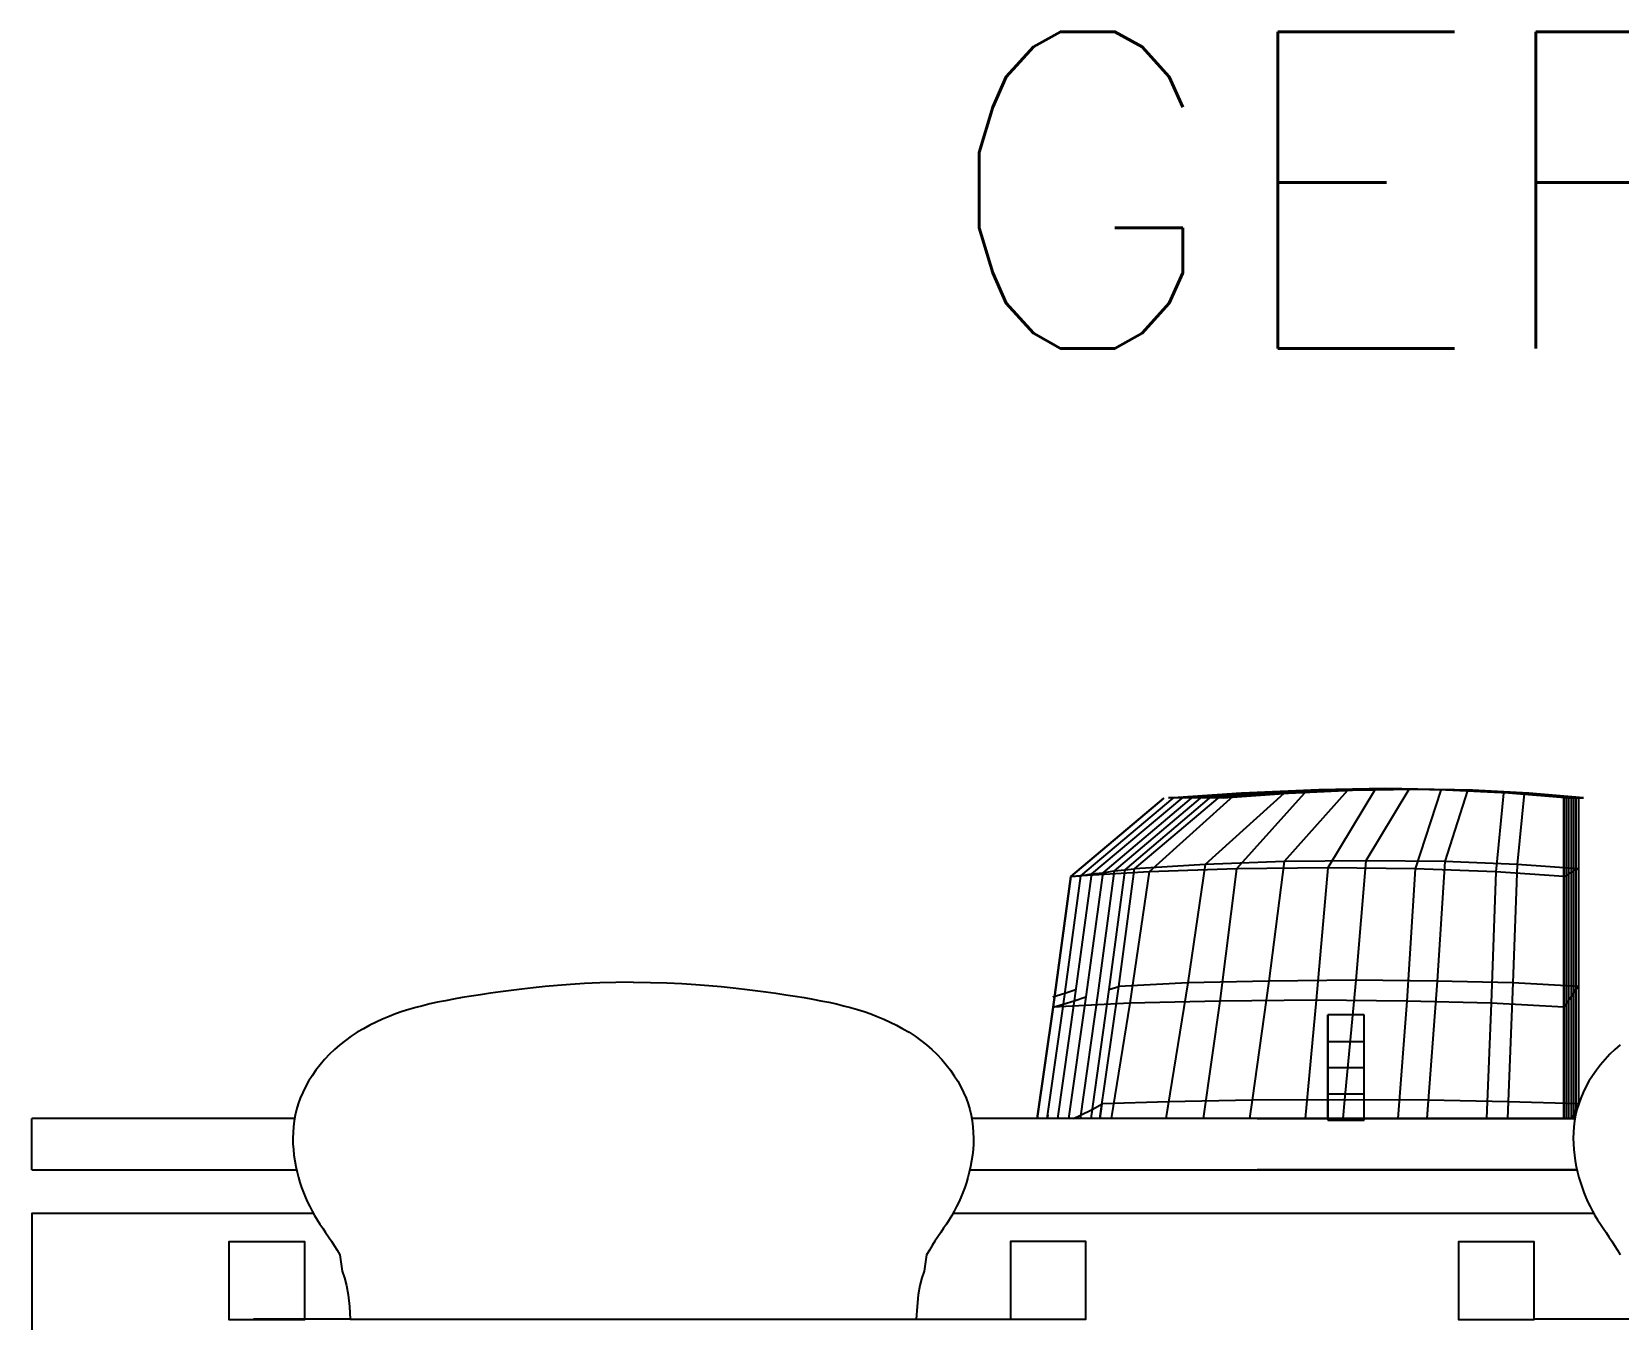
# Model space of a CAD drawing. Header units: millimetres. Extents: x 2056 to 4470, y 1400 to 3101.
# Drawn here: x 2188.439 to 2189.365, y 1446.929 to 1447.681 of the extents above; entities that cross this region are included whole.
import ezdxf

# ---------------------------------------------------------------- set-up
doc = ezdxf.new("R2010")
doc.units = ezdxf.units.MM
doc.layers.add('A-ANNO-TEXT', color=190, linetype='Continuous')
doc.layers.add('A-PLAN-3', color=3, linetype='Continuous')
doc.styles.add('ROMANS', font='romans')

# ---------------------------------------------------------------- blocks, each defined once
blk = doc.blocks.new('ESCRITORIO CONSULTORIO')
for p, q in [((0.70306, 0.91763, 3.01081), (0.65206, 0.87163, 3.01081)), ((0.66339, 0.91483, 3.01081), (0.70589, 0.91783, 3.01081)), ((0.66339, 0.91483, 3.01081), (0.70589, 0.91783, 3.01081)), ((0.71064, 0.91783, 3.01081), (0.66864, 0.91483, 3.01081)), ((0.71514, 0.91783, 3.01081), (0.67389, 0.91483, 3.01081)), ((0.71964, 0.91783, 3.01081), (0.67939, 0.91483, 3.01081)), ((0.72414, 0.91758, 3.01081), (0.68464, 0.91483, 3.01081)), ((0.73056, 0.91738, 3.01081), (0.68481, 0.87588, 3.01081)), ((0.72864, 0.91758, 3.01081), (0.68989, 0.91483, 3.01081)), ((0.69514, 0.91483, 3.01081), (0.73339, 0.91758, 3.01081)), ((0.73339, 0.91758, 3.01081), (0.69514, 0.91483, 3.01081)), ((0.74431, 0.91938, 3.01081), (0.70306, 0.87338, 3.01081)), ((0.70589, 0.91783, 3.01081), (0.74714, 0.91958, 3.01081)), ((0.70589, 0.91783, 3.01081), (0.74714, 0.91958, 3.01081)), ((0.70589, 0.91783, 3.01081), (0.70589, 0.91783, 3.01081)), ((0.70589, 0.91783, 3.01081), (0.70589, 0.91783, 3.01081)), ((0.70589, 0.91783, 3.01081), (0.71064, 0.91783, 3.01081)), ((0.75114, 0.91958, 3.01081), (0.71064, 0.91783, 3.01081)), ((0.71064, 0.91783, 3.01081), (0.71064, 0.91783, 3.01081)), ((0.71064, 0.91783, 3.01081), (0.71514, 0.91783, 3.01081)), ((0.71064, 0.91783, 3.01081), (0.71064, 0.91783, 3.01081)), ((0.71064, 0.91783, 3.01081), (0.71064, 0.91783, 3.01081)), ((0.75514, 0.91958, 3.01081), (0.71514, 0.91783, 3.01081)), ((0.71514, 0.91783, 3.01081), (0.71514, 0.91783, 3.01081)), ((0.71514, 0.91783, 3.01081), (0.71964, 0.91783, 3.01081)), ((0.71514, 0.91783, 3.01081), (0.71514, 0.91783, 3.01081)), ((0.71514, 0.91783, 3.01081), (0.71514, 0.91783, 3.01081)), ((0.75889, 0.91933, 3.01081), (0.71964, 0.91783, 3.01081)), ((0.71964, 0.91783, 3.01081), (0.71964, 0.91783, 3.01081)), ((0.71964, 0.91783, 3.01081), (0.72414, 0.91758, 3.01081)), ((0.71964, 0.91783, 3.01081), (0.71964, 0.91783, 3.01081)), ((0.71964, 0.91783, 3.01081), (0.71964, 0.91783, 3.01081)), ((0.76264, 0.91933, 3.01081), (0.72414, 0.91758, 3.01081)), ((0.72414, 0.91758, 3.01081), (0.72414, 0.91758, 3.01081)), ((0.72414, 0.91758, 3.01081), (0.72864, 0.91758, 3.01081)), ((0.72414, 0.91758, 3.01081), (0.72414, 0.91758, 3.01081)), ((0.72414, 0.91758, 3.01081), (0.72414, 0.91758, 3.01081)), ((0.76639, 0.91933, 3.01081), (0.72864, 0.91758, 3.01081)), ((0.72864, 0.91758, 3.01081), (0.72864, 0.91758, 3.01081)), ((0.72864, 0.91758, 3.01081), (0.73339, 0.91758, 3.01081)), ((0.72864, 0.91758, 3.01081), (0.72864, 0.91758, 3.01081)), ((0.72864, 0.91758, 3.01081), (0.72864, 0.91758, 3.01081)), ((0.76781, 0.91913, 3.01081), (0.73081, 0.87763, 3.01081)), ((0.73339, 0.91758, 3.01081), (0.77064, 0.91933, 3.01081)), ((0.77064, 0.91933, 3.01081), (0.73339, 0.91758, 3.01081)), ((0.73339, 0.91758, 3.01081), (0.73339, 0.91758, 3.01081)), ((0.73339, 0.91758, 3.01081), (0.73339, 0.91758, 3.01081)), ((0.73339, 0.91758, 3.01081), (0.73339, 0.91758, 3.01081)), ((0.73339, 0.91758, 3.01081), (0.73339, 0.91758, 3.01081)), ((0.74714, 0.91958, 3.01081), (0.78689, 0.92033, 3.01081)), ((0.74714, 0.91958, 3.01081), (0.78689, 0.92033, 3.01081)), ((0.74714, 0.91958, 3.01081), (0.74714, 0.91958, 3.01081)), ((0.74714, 0.91958, 3.01081), (0.74714, 0.91958, 3.01081)), ((0.74714, 0.91958, 3.01081), (0.75114, 0.91958, 3.01081)), ((0.79014, 0.92033, 3.01081), (0.75114, 0.91958, 3.01081)), ((0.75114, 0.91958, 3.01081), (0.75114, 0.91958, 3.01081)), ((0.75114, 0.91958, 3.01081), (0.75514, 0.91958, 3.01081)), ((0.75114, 0.91958, 3.01081), (0.75114, 0.91958, 3.01081)), ((0.75114, 0.91958, 3.01081), (0.75114, 0.91958, 3.01081)), ((0.79339, 0.92008, 3.01081), (0.75514, 0.91958, 3.01081)), ((0.75514, 0.91958, 3.01081), (0.75514, 0.91958, 3.01081)), ((0.75514, 0.91958, 3.01081), (0.75889, 0.91933, 3.01081)), ((0.75514, 0.91958, 3.01081), (0.75514, 0.91958, 3.01081)), ((0.75514, 0.91958, 3.01081), (0.75514, 0.91958, 3.01081)), ((0.78406, 0.92013, 3.01081), (0.75631, 0.87388, 3.01081)), ((0.79664, 0.92008, 3.01081), (0.75889, 0.91933, 3.01081)), ((0.75889, 0.91933, 3.01081), (0.75889, 0.91933, 3.01081)), ((0.75889, 0.91933, 3.01081), (0.76264, 0.91933, 3.01081)), ((0.75889, 0.91933, 3.01081), (0.75889, 0.91933, 3.01081)), ((0.75889, 0.91933, 3.01081), (0.75889, 0.91933, 3.01081)), ((0.79964, 0.91983, 3.01081), (0.76264, 0.91933, 3.01081)), ((0.76264, 0.91933, 3.01081), (0.76264, 0.91933, 3.01081)), ((0.76264, 0.91933, 3.01081), (0.76639, 0.91933, 3.01081)), ((0.76264, 0.91933, 3.01081), (0.76264, 0.91933, 3.01081)), ((0.76264, 0.91933, 3.01081), (0.76264, 0.91933, 3.01081)), ((0.80289, 0.91983, 3.01081), (0.76639, 0.91933, 3.01081)), ((0.76639, 0.91933, 3.01081), (0.76639, 0.91933, 3.01081)), ((0.76639, 0.91933, 3.01081), (0.77064, 0.91933, 3.01081)), ((0.76639, 0.91933, 3.01081), (0.76639, 0.91933, 3.01081)), ((0.76639, 0.91933, 3.01081), (0.76639, 0.91933, 3.01081)), ((0.77064, 0.91933, 3.01081), (0.80639, 0.91983, 3.01081)), ((0.80639, 0.91983, 3.01081), (0.77064, 0.91933, 3.01081)), ((0.77064, 0.91933, 3.01081), (0.77064, 0.91933, 3.01081)), ((0.77064, 0.91933, 3.01081), (0.77064, 0.91933, 3.01081)), ((0.77064, 0.91933, 3.01081), (0.77064, 0.91933, 3.01081)), ((0.77064, 0.91933, 3.01081), (0.77064, 0.91933, 3.01081)), ((0.80356, 0.91963, 3.01081), (0.77856, 0.87813, 3.01081)), ((0.78689, 0.92033, 3.01081), (0.78689, 0.92033, 3.01081)), ((0.78689, 0.92033, 3.01081), (0.82514, 0.91958, 3.01081)), ((0.78689, 0.92033, 3.01081), (0.78689, 0.92033, 3.01081)), ((0.78689, 0.92033, 3.01081), (0.79014, 0.92033, 3.01081)), ((0.78689, 0.92033, 3.01081), (0.82514, 0.91958, 3.01081)), ((0.79014, 0.92033, 3.01081), (0.79014, 0.92033, 3.01081)), ((0.79014, 0.92033, 3.01081), (0.79339, 0.92008, 3.01081)), ((0.82764, 0.91958, 3.01081), (0.79014, 0.92033, 3.01081)), ((0.79014, 0.92033, 3.01081), (0.79014, 0.92033, 3.01081)), ((0.79014, 0.92033, 3.01081), (0.79014, 0.92033, 3.01081)), ((0.79339, 0.92008, 3.01081), (0.79339, 0.92008, 3.01081)), ((0.79339, 0.92008, 3.01081), (0.79664, 0.92008, 3.01081)), ((0.83014, 0.91958, 3.01081), (0.79339, 0.92008, 3.01081)), ((0.79339, 0.92008, 3.01081), (0.79339, 0.92008, 3.01081)), ((0.79339, 0.92008, 3.01081), (0.79339, 0.92008, 3.01081)), ((0.79664, 0.92008, 3.01081), (0.79664, 0.92008, 3.01081)), ((0.79664, 0.92008, 3.01081), (0.79964, 0.91983, 3.01081)), ((0.83289, 0.91933, 3.01081), (0.79664, 0.92008, 3.01081)), ((0.79664, 0.92008, 3.01081), (0.79664, 0.92008, 3.01081)), ((0.79664, 0.92008, 3.01081), (0.79664, 0.92008, 3.01081)), ((0.79964, 0.91983, 3.01081), (0.79964, 0.91983, 3.01081)), ((0.79964, 0.91983, 3.01081), (0.80289, 0.91983, 3.01081)), ((0.83564, 0.91933, 3.01081), (0.79964, 0.91983, 3.01081)), ((0.79964, 0.91983, 3.01081), (0.79964, 0.91983, 3.01081)), ((0.79964, 0.91983, 3.01081), (0.79964, 0.91983, 3.01081)), ((0.80289, 0.91983, 3.01081), (0.80289, 0.91983, 3.01081)), ((0.80289, 0.91983, 3.01081), (0.80639, 0.91983, 3.01081)), ((0.83814, 0.91933, 3.01081), (0.80289, 0.91983, 3.01081)), ((0.80289, 0.91983, 3.01081), (0.80289, 0.91983, 3.01081)), ((0.80289, 0.91983, 3.01081), (0.80289, 0.91983, 3.01081)), ((0.80639, 0.91983, 3.01081), (0.80639, 0.91983, 3.01081)), ((0.80639, 0.91983, 3.01081), (0.84064, 0.91933, 3.01081)), ((0.80639, 0.91983, 3.01081), (0.80639, 0.91983, 3.01081)), ((0.84064, 0.91933, 3.01081), (0.80639, 0.91983, 3.01081)), ((0.80639, 0.91983, 3.01081), (0.80639, 0.91983, 3.01081)), ((0.80639, 0.91983, 3.01081), (0.80639, 0.91983, 3.01081)), ((0.82231, 0.91938, 3.01081), (0.80731, 0.87338, 3.01081)), ((0.83781, 0.91913, 3.01081), (0.82456, 0.87763, 3.01081)), ((0.82514, 0.91958, 3.01081), (0.82514, 0.91958, 3.01081)), ((0.82514, 0.91958, 3.01081), (0.86164, 0.91783, 3.01081)), ((0.82514, 0.91958, 3.01081), (0.82514, 0.91958, 3.01081)), ((0.82514, 0.91958, 3.01081), (0.82764, 0.91958, 3.01081)), ((0.82514, 0.91958, 3.01081), (0.86164, 0.91783, 3.01081)), ((0.82764, 0.91958, 3.01081), (0.82764, 0.91958, 3.01081)), ((0.82764, 0.91958, 3.01081), (0.83014, 0.91958, 3.01081)), ((0.86364, 0.91783, 3.01081), (0.82764, 0.91958, 3.01081)), ((0.82764, 0.91958, 3.01081), (0.82764, 0.91958, 3.01081)), ((0.82764, 0.91958, 3.01081), (0.82764, 0.91958, 3.01081)), ((0.83014, 0.91958, 3.01081), (0.83014, 0.91958, 3.01081)), ((0.83014, 0.91958, 3.01081), (0.83289, 0.91933, 3.01081)), ((0.86564, 0.91783, 3.01081), (0.83014, 0.91958, 3.01081)), ((0.83014, 0.91958, 3.01081), (0.83014, 0.91958, 3.01081)), ((0.83014, 0.91958, 3.01081), (0.83014, 0.91958, 3.01081)), ((0.83289, 0.91933, 3.01081), (0.83289, 0.91933, 3.01081)), ((0.83289, 0.91933, 3.01081), (0.83564, 0.91933, 3.01081)), ((0.86764, 0.91783, 3.01081), (0.83289, 0.91933, 3.01081)), ((0.83289, 0.91933, 3.01081), (0.83289, 0.91933, 3.01081)), ((0.83289, 0.91933, 3.01081), (0.83289, 0.91933, 3.01081)), ((0.83564, 0.91933, 3.01081), (0.83564, 0.91933, 3.01081)), ((0.83564, 0.91933, 3.01081), (0.83814, 0.91933, 3.01081)), ((0.86989, 0.91758, 3.01081), (0.83564, 0.91933, 3.01081)), ((0.83564, 0.91933, 3.01081), (0.83564, 0.91933, 3.01081)), ((0.83564, 0.91933, 3.01081), (0.83564, 0.91933, 3.01081)), ((0.83814, 0.91933, 3.01081), (0.83814, 0.91933, 3.01081)), ((0.83814, 0.91933, 3.01081), (0.84064, 0.91933, 3.01081)), ((0.87189, 0.91758, 3.01081), (0.83814, 0.91933, 3.01081)), ((0.83814, 0.91933, 3.01081), (0.83814, 0.91933, 3.01081)), ((0.83814, 0.91933, 3.01081), (0.83814, 0.91933, 3.01081)), ((0.84064, 0.91933, 3.01081), (0.84064, 0.91933, 3.01081)), ((0.84064, 0.91933, 3.01081), (0.87364, 0.91758, 3.01081)), ((0.84064, 0.91933, 3.01081), (0.84064, 0.91933, 3.01081)), ((0.87364, 0.91758, 3.01081), (0.84064, 0.91933, 3.01081)), ((0.84064, 0.91933, 3.01081), (0.84064, 0.91933, 3.01081)), ((0.84064, 0.91933, 3.01081), (0.84064, 0.91933, 3.01081)), ((0.85881, 0.91763, 3.01081), (0.85431, 0.87163, 3.01081)), ((0.86164, 0.91783, 3.01081), (0.86164, 0.91783, 3.01081)), ((0.86164, 0.91783, 3.01081), (0.89689, 0.91483, 3.01081)), ((0.86164, 0.91783, 3.01081), (0.86164, 0.91783, 3.01081)), ((0.86164, 0.91783, 3.01081), (0.86364, 0.91783, 3.01081)), ((0.86164, 0.91783, 3.01081), (0.89689, 0.91483, 3.01081)), ((0.86364, 0.91783, 3.01081), (0.86364, 0.91783, 3.01081)), ((0.86364, 0.91783, 3.01081), (0.86564, 0.91783, 3.01081)), ((0.89814, 0.91483, 3.01081), (0.86364, 0.91783, 3.01081)), ((0.86364, 0.91783, 3.01081), (0.86364, 0.91783, 3.01081)), ((0.86364, 0.91783, 3.01081), (0.86364, 0.91783, 3.01081)), ((0.86564, 0.91783, 3.01081), (0.86564, 0.91783, 3.01081)), ((0.86564, 0.91783, 3.01081), (0.86764, 0.91783, 3.01081)), ((0.89964, 0.91483, 3.01081), (0.86564, 0.91783, 3.01081)), ((0.86564, 0.91783, 3.01081), (0.86564, 0.91783, 3.01081)), ((0.86564, 0.91783, 3.01081), (0.86564, 0.91783, 3.01081)), ((0.87081, 0.91738, 3.01081), (0.86681, 0.87588, 3.01081)), ((0.86764, 0.91783, 3.01081), (0.86764, 0.91783, 3.01081)), ((0.86764, 0.91783, 3.01081), (0.86989, 0.91758, 3.01081)), ((0.90114, 0.91483, 3.01081), (0.86764, 0.91783, 3.01081)), ((0.86764, 0.91783, 3.01081), (0.86764, 0.91783, 3.01081)), ((0.86764, 0.91783, 3.01081), (0.86764, 0.91783, 3.01081)), ((0.86989, 0.91758, 3.01081), (0.86989, 0.91758, 3.01081)), ((0.86989, 0.91758, 3.01081), (0.87189, 0.91758, 3.01081)), ((0.90239, 0.91483, 3.01081), (0.86989, 0.91758, 3.01081)), ((0.86989, 0.91758, 3.01081), (0.86989, 0.91758, 3.01081)), ((0.86989, 0.91758, 3.01081), (0.86989, 0.91758, 3.01081)), ((0.87189, 0.91758, 3.01081), (0.87189, 0.91758, 3.01081)), ((0.87189, 0.91758, 3.01081), (0.87364, 0.91758, 3.01081)), ((0.90389, 0.91483, 3.01081), (0.87189, 0.91758, 3.01081)), ((0.87189, 0.91758, 3.01081), (0.87189, 0.91758, 3.01081)), ((0.87189, 0.91758, 3.01081), (0.87189, 0.91758, 3.01081)), ((0.87364, 0.91758, 3.01081), (0.87364, 0.91758, 3.01081)), ((0.87364, 0.91758, 3.01081), (0.90539, 0.91483, 3.01081)), ((0.87364, 0.91758, 3.01081), (0.87364, 0.91758, 3.01081)), ((0.90539, 0.91483, 3.01081), (0.87364, 0.91758, 3.01081)), ((0.87364, 0.91758, 3.01081), (0.87364, 0.91758, 3.01081)), ((0.87364, 0.91758, 3.01081), (0.87364, 0.91758, 3.01081)), ((0.60631, 0.86888, 3.01081), (0.66056, 0.91463, 3.01081)), ((0.66056, 0.91463, 3.01081), (0.60631, 0.86888, 3.01081)), ((0.66581, 0.91463, 3.01081), (0.61206, 0.86938, 3.01081)), ((0.67106, 0.91463, 3.01081), (0.61831, 0.87038, 3.01081)), ((0.67656, 0.91463, 3.01081), (0.62506, 0.87113, 3.01081)), ((0.68181, 0.91463, 3.01081), (0.63156, 0.87213, 3.01081)), ((0.68706, 0.91463, 3.01081), (0.63781, 0.87288, 3.01081)), ((0.64356, 0.87338, 3.01081), (0.69231, 0.91463, 3.01081)), ((0.64356, 0.87338, 3.01081), (0.69231, 0.91463, 3.01081)), ((0.66339, 0.91483, 3.01081), (0.66339, 0.91483, 3.01081)), ((0.66339, 0.91483, 3.01081), (0.66339, 0.91483, 3.01081)), ((0.66864, 0.91483, 3.01081), (0.66339, 0.91483, 3.01081)), ((0.66339, 0.91483, 3.01081), (0.66339, 0.91483, 3.01081)), ((0.66864, 0.91483, 3.01081), (0.66339, 0.91483, 3.01081)), ((0.66339, 0.91483, 3.01081), (0.66339, 0.91483, 3.01081)), ((0.66339, 0.91483, 3.01081), (0.66339, 0.91483, 3.01081)), ((0.67389, 0.91483, 3.01081), (0.66864, 0.91483, 3.01081)), ((0.66864, 0.91483, 3.01081), (0.66864, 0.91483, 3.01081)), ((0.66864, 0.91483, 3.01081), (0.66864, 0.91483, 3.01081)), ((0.67389, 0.91483, 3.01081), (0.66864, 0.91483, 3.01081)), ((0.66864, 0.91483, 3.01081), (0.66864, 0.91483, 3.01081)), ((0.66864, 0.91483, 3.01081), (0.66864, 0.91483, 3.01081)), ((0.67939, 0.91483, 3.01081), (0.67389, 0.91483, 3.01081)), ((0.67389, 0.91483, 3.01081), (0.67389, 0.91483, 3.01081)), ((0.67389, 0.91483, 3.01081), (0.67389, 0.91483, 3.01081)), ((0.67939, 0.91483, 3.01081), (0.67389, 0.91483, 3.01081)), ((0.67389, 0.91483, 3.01081), (0.67389, 0.91483, 3.01081)), ((0.67389, 0.91483, 3.01081), (0.67389, 0.91483, 3.01081)), ((0.68464, 0.91483, 3.01081), (0.67939, 0.91483, 3.01081)), ((0.67939, 0.91483, 3.01081), (0.67939, 0.91483, 3.01081)), ((0.67939, 0.91483, 3.01081), (0.67939, 0.91483, 3.01081)), ((0.68464, 0.91483, 3.01081), (0.67939, 0.91483, 3.01081)), ((0.67939, 0.91483, 3.01081), (0.67939, 0.91483, 3.01081)), ((0.67939, 0.91483, 3.01081), (0.67939, 0.91483, 3.01081)), ((0.68989, 0.91483, 3.01081), (0.68464, 0.91483, 3.01081)), ((0.68464, 0.91483, 3.01081), (0.68464, 0.91483, 3.01081)), ((0.68464, 0.91483, 3.01081), (0.68464, 0.91483, 3.01081)), ((0.68989, 0.91483, 3.01081), (0.68464, 0.91483, 3.01081)), ((0.68464, 0.91483, 3.01081), (0.68464, 0.91483, 3.01081)), ((0.68464, 0.91483, 3.01081), (0.68464, 0.91483, 3.01081)), ((0.69514, 0.91483, 3.01081), (0.68989, 0.91483, 3.01081)), ((0.68989, 0.91483, 3.01081), (0.68989, 0.91483, 3.01081)), ((0.68989, 0.91483, 3.01081), (0.68989, 0.91483, 3.01081)), ((0.69514, 0.91483, 3.01081), (0.68989, 0.91483, 3.01081)), ((0.68989, 0.91483, 3.01081), (0.68989, 0.91483, 3.01081)), ((0.68989, 0.91483, 3.01081), (0.68989, 0.91483, 3.01081)), ((0.69514, 0.91483, 3.01081), (0.69514, 0.91483, 3.01081)), ((0.69514, 0.91483, 3.01081), (0.69514, 0.91483, 3.01081)), ((0.69514, 0.91483, 3.01081), (0.69514, 0.91483, 3.01081)), ((0.69514, 0.91483, 3.01081), (0.69514, 0.91483, 3.01081)), ((0.69514, 0.91483, 3.01081), (0.69514, 0.91483, 3.01081)), ((0.89406, 0.91463, 3.01081), (0.89406, 0.86888, 3.01081)), ((0.89406, 0.86888, 3.01081), (0.89406, 0.91463, 3.01081)), ((0.89531, 0.91463, 3.01081), (0.89531, 0.86938, 3.01081)), ((0.89681, 0.91463, 3.01081), (0.89681, 0.87038, 3.01081)), ((0.89689, 0.91483, 3.01081), (0.89689, 0.91483, 3.01081)), ((0.89689, 0.91483, 3.01081), (0.89814, 0.91483, 3.01081)), ((0.89689, 0.91483, 3.01081), (0.89689, 0.91483, 3.01081)), ((0.89689, 0.91483, 3.01081), (0.89689, 0.91483, 3.01081)), ((0.89689, 0.91483, 3.01081), (0.89689, 0.91483, 3.01081)), ((0.89689, 0.91483, 3.01081), (0.89814, 0.91483, 3.01081)), ((0.89814, 0.91483, 3.01081), (0.89814, 0.91483, 3.01081)), ((0.89814, 0.91483, 3.01081), (0.89964, 0.91483, 3.01081)), ((0.89814, 0.91483, 3.01081), (0.89814, 0.91483, 3.01081)), ((0.89814, 0.91483, 3.01081), (0.89964, 0.91483, 3.01081)), ((0.89831, 0.91463, 3.01081), (0.89831, 0.87113, 3.01081)), ((0.89956, 0.91463, 3.01081), (0.89956, 0.87213, 3.01081)), ((0.89964, 0.91483, 3.01081), (0.89964, 0.91483, 3.01081)), ((0.89964, 0.91483, 3.01081), (0.90114, 0.91483, 3.01081)), ((0.89964, 0.91483, 3.01081), (0.89964, 0.91483, 3.01081)), ((0.89964, 0.91483, 3.01081), (0.90114, 0.91483, 3.01081)), ((0.90106, 0.91463, 3.01081), (0.90106, 0.87288, 3.01081)), ((0.90114, 0.91483, 3.01081), (0.90114, 0.91483, 3.01081)), ((0.90114, 0.91483, 3.01081), (0.90239, 0.91483, 3.01081)), ((0.90114, 0.91483, 3.01081), (0.90114, 0.91483, 3.01081)), ((0.90114, 0.91483, 3.01081), (0.90239, 0.91483, 3.01081)), ((0.90239, 0.91483, 3.01081), (0.90239, 0.91483, 3.01081)), ((0.90239, 0.91483, 3.01081), (0.90389, 0.91483, 3.01081)), ((0.90239, 0.91483, 3.01081), (0.90239, 0.91483, 3.01081)), ((0.90239, 0.91483, 3.01081), (0.90389, 0.91483, 3.01081)), ((0.90256, 0.91463, 3.01081), (0.90256, 0.87338, 3.01081)), ((0.90256, 0.91463, 3.01081), (0.90256, 0.87338, 3.01081)), ((0.90389, 0.91483, 3.01081), (0.90389, 0.91483, 3.01081)), ((0.90389, 0.91483, 3.01081), (0.90539, 0.91483, 3.01081)), ((0.90389, 0.91483, 3.01081), (0.90389, 0.91483, 3.01081)), ((0.90389, 0.91483, 3.01081), (0.90539, 0.91483, 3.01081)), ((0.90539, 0.91483, 3.01081), (0.90539, 0.91483, 3.01081)), ((0.90539, 0.91483, 3.01081), (0.90539, 0.91483, 3.01081)), ((0.90539, 0.91483, 3.01081), (0.90539, 0.91483, 3.01081)), ((0.65206, 0.87163, 3.01081), (0.60631, 0.86888, 3.01081)), ((0.61831, 0.87038, 3.01081), (0.60831, 0.79638, 3.01081)), ((0.61206, 0.86938, 3.01081), (0.61831, 0.87038, 3.01081)), ((0.62506, 0.87113, 3.01081), (0.61506, 0.79863, 3.01081)), ((0.61831, 0.87038, 3.01081), (0.62506, 0.87113, 3.01081)), ((0.61831, 0.87038, 3.01081), (0.61831, 0.87038, 3.01081)), ((0.61831, 0.87038, 3.01081), (0.61831, 0.87038, 3.01081)), ((0.61831, 0.87038, 3.01081), (0.61831, 0.87038, 3.01081)), ((0.63156, 0.87213, 3.01081), (0.62206, 0.80088, 3.01081)), ((0.62506, 0.87113, 3.01081), (0.63156, 0.87213, 3.01081)), ((0.62506, 0.87113, 3.01081), (0.62506, 0.87113, 3.01081)), ((0.62506, 0.87113, 3.01081), (0.62506, 0.87113, 3.01081)), ((0.62506, 0.87113, 3.01081), (0.62506, 0.87113, 3.01081)), ((0.63781, 0.87288, 3.01081), (0.62856, 0.80288, 3.01081)), ((0.63156, 0.87213, 3.01081), (0.63781, 0.87288, 3.01081)), ((0.63156, 0.87213, 3.01081), (0.63156, 0.87213, 3.01081)), ((0.63156, 0.87213, 3.01081), (0.63156, 0.87213, 3.01081)), ((0.63156, 0.87213, 3.01081), (0.63156, 0.87213, 3.01081)), ((0.63431, 0.80463, 3.01081), (0.64356, 0.87338, 3.01081)), ((0.63431, 0.80463, 3.01081), (0.64356, 0.87338, 3.01081)), ((0.63781, 0.87288, 3.01081), (0.64356, 0.87338, 3.01081)), ((0.63781, 0.87288, 3.01081), (0.63781, 0.87288, 3.01081)), ((0.63781, 0.87288, 3.01081), (0.63781, 0.87288, 3.01081)), ((0.63781, 0.87288, 3.01081), (0.63781, 0.87288, 3.01081)), ((0.65206, 0.87163, 3.01081), (0.64081, 0.79488, 3.01081)), ((0.68481, 0.87588, 3.01081), (0.64356, 0.87338, 3.01081)), ((0.64356, 0.87338, 3.01081), (0.64356, 0.87338, 3.01081)), ((0.64356, 0.87338, 3.01081), (0.64356, 0.87338, 3.01081)), ((0.64356, 0.87338, 3.01081), (0.64356, 0.87338, 3.01081)), ((0.64356, 0.87338, 3.01081), (0.64356, 0.87338, 3.01081)), ((0.64356, 0.87338, 3.01081), (0.64356, 0.87338, 3.01081)), ((0.64356, 0.87338, 3.01081), (0.64356, 0.87338, 3.01081)), ((0.70306, 0.87338, 3.01081), (0.65206, 0.87163, 3.01081)), ((0.65206, 0.87163, 3.01081), (0.65206, 0.87163, 3.01081)), ((0.65206, 0.87163, 3.01081), (0.65206, 0.87163, 3.01081)), ((0.65206, 0.87163, 3.01081), (0.65206, 0.87163, 3.01081)), ((0.68481, 0.87588, 3.01081), (0.67456, 0.80688, 3.01081)), ((0.73081, 0.87763, 3.01081), (0.68481, 0.87588, 3.01081)), ((0.68481, 0.87588, 3.01081), (0.68481, 0.87588, 3.01081)), ((0.68481, 0.87588, 3.01081), (0.68481, 0.87588, 3.01081)), ((0.68481, 0.87588, 3.01081), (0.68481, 0.87588, 3.01081)), ((0.70306, 0.87338, 3.01081), (0.69331, 0.79613, 3.01081)), ((0.75631, 0.87388, 3.01081), (0.70306, 0.87338, 3.01081)), ((0.70306, 0.87338, 3.01081), (0.70306, 0.87338, 3.01081)), ((0.70306, 0.87338, 3.01081), (0.70306, 0.87338, 3.01081)), ((0.70306, 0.87338, 3.01081), (0.70306, 0.87338, 3.01081)), ((0.73081, 0.87763, 3.01081), (0.72181, 0.80788, 3.01081)), ((0.77856, 0.87813, 3.01081), (0.73081, 0.87763, 3.01081)), ((0.73081, 0.87763, 3.01081), (0.73081, 0.87763, 3.01081)), ((0.73081, 0.87763, 3.01081), (0.73081, 0.87763, 3.01081)), ((0.73081, 0.87763, 3.01081), (0.73081, 0.87763, 3.01081)), ((0.75631, 0.87388, 3.01081), (0.74956, 0.79663, 3.01081)), ((0.75631, 0.87388, 3.01081), (0.75631, 0.87388, 3.01081)), ((0.80731, 0.87338, 3.01081), (0.75631, 0.87388, 3.01081)), ((0.75631, 0.87388, 3.01081), (0.75631, 0.87388, 3.01081)), ((0.75631, 0.87388, 3.01081), (0.75631, 0.87388, 3.01081)), ((0.77856, 0.87813, 3.01081), (0.77256, 0.80838, 3.01081)), ((0.77856, 0.87813, 3.01081), (0.77856, 0.87813, 3.01081)), ((0.82456, 0.87763, 3.01081), (0.77856, 0.87813, 3.01081)), ((0.77856, 0.87813, 3.01081), (0.77856, 0.87813, 3.01081)), ((0.77856, 0.87813, 3.01081), (0.77856, 0.87813, 3.01081)), ((0.80731, 0.87338, 3.01081), (0.80231, 0.79613, 3.01081)), ((0.80731, 0.87338, 3.01081), (0.80731, 0.87338, 3.01081)), ((0.85431, 0.87163, 3.01081), (0.80731, 0.87338, 3.01081)), ((0.80731, 0.87338, 3.01081), (0.80731, 0.87338, 3.01081)), ((0.80731, 0.87338, 3.01081), (0.80731, 0.87338, 3.01081)), ((0.82456, 0.87763, 3.01081), (0.82006, 0.80788, 3.01081)), ((0.82456, 0.87763, 3.01081), (0.82456, 0.87763, 3.01081)), ((0.86681, 0.87588, 3.01081), (0.82456, 0.87763, 3.01081)), ((0.82456, 0.87763, 3.01081), (0.82456, 0.87763, 3.01081)), ((0.82456, 0.87763, 3.01081), (0.82456, 0.87763, 3.01081)), ((0.85431, 0.87163, 3.01081), (0.85156, 0.79488, 3.01081)), ((0.85431, 0.87163, 3.01081), (0.85431, 0.87163, 3.01081)), ((0.89406, 0.86888, 3.01081), (0.85431, 0.87163, 3.01081)), ((0.85431, 0.87163, 3.01081), (0.85431, 0.87163, 3.01081)), ((0.85431, 0.87163, 3.01081), (0.85431, 0.87163, 3.01081)), ((0.86681, 0.87588, 3.01081), (0.86431, 0.80688, 3.01081)), ((0.86681, 0.87588, 3.01081), (0.86681, 0.87588, 3.01081)), ((0.90256, 0.87338, 3.01081), (0.86681, 0.87588, 3.01081)), ((0.86681, 0.87588, 3.01081), (0.86681, 0.87588, 3.01081)), ((0.86681, 0.87588, 3.01081), (0.86681, 0.87588, 3.01081)), ((0.89681, 0.87038, 3.01081), (0.89531, 0.86938, 3.01081)), ((0.89831, 0.87113, 3.01081), (0.89681, 0.87038, 3.01081)), ((0.89681, 0.87038, 3.01081), (0.89681, 0.87038, 3.01081)), ((0.89681, 0.87038, 3.01081), (0.89681, 0.79638, 3.01081)), ((0.89681, 0.87038, 3.01081), (0.89681, 0.87038, 3.01081)), ((0.89681, 0.87038, 3.01081), (0.89681, 0.87038, 3.01081)), ((0.89956, 0.87213, 3.01081), (0.89831, 0.87113, 3.01081)), ((0.89831, 0.87113, 3.01081), (0.89831, 0.87113, 3.01081)), ((0.89831, 0.87113, 3.01081), (0.89831, 0.79863, 3.01081)), ((0.89831, 0.87113, 3.01081), (0.89831, 0.87113, 3.01081)), ((0.89831, 0.87113, 3.01081), (0.89831, 0.87113, 3.01081)), ((0.90106, 0.87288, 3.01081), (0.89956, 0.87213, 3.01081)), ((0.89956, 0.87213, 3.01081), (0.89956, 0.87213, 3.01081)), ((0.89956, 0.87213, 3.01081), (0.89956, 0.80088, 3.01081)), ((0.89956, 0.87213, 3.01081), (0.89956, 0.87213, 3.01081)), ((0.89956, 0.87213, 3.01081), (0.89956, 0.87213, 3.01081)), ((0.90256, 0.87338, 3.01081), (0.90106, 0.87288, 3.01081)), ((0.90106, 0.87288, 3.01081), (0.90106, 0.87288, 3.01081)), ((0.90106, 0.87288, 3.01081), (0.90106, 0.80288, 3.01081)), ((0.90106, 0.87288, 3.01081), (0.90106, 0.87288, 3.01081)), ((0.90106, 0.87288, 3.01081), (0.90106, 0.87288, 3.01081)), ((0.90256, 0.87338, 3.01081), (0.90256, 0.87338, 3.01081)), ((0.90256, 0.87338, 3.01081), (0.90256, 0.80463, 3.01081)), ((0.90256, 0.87338, 3.01081), (0.90256, 0.87338, 3.01081)), ((0.90256, 0.87338, 3.01081), (0.90256, 0.80463, 3.01081)), ((0.59606, 0.79263, 3.01081), (0.60631, 0.86888, 3.01081)), ((0.60631, 0.86888, 3.01081), (0.59606, 0.79263, 3.01081)), ((0.61206, 0.86938, 3.01081), (0.60181, 0.79438, 3.01081)), ((0.60631, 0.86888, 3.01081), (0.61206, 0.86938, 3.01081)), ((0.60631, 0.86888, 3.01081), (0.60631, 0.86888, 3.01081)), ((0.60631, 0.86888, 3.01081), (0.60631, 0.86888, 3.01081)), ((0.60631, 0.86888, 3.01081), (0.60631, 0.86888, 3.01081)), ((0.60631, 0.86888, 3.01081), (0.60631, 0.86888, 3.01081)), ((0.61206, 0.86938, 3.01081), (0.61206, 0.86938, 3.01081)), ((0.61206, 0.86938, 3.01081), (0.61206, 0.86938, 3.01081)), ((0.61206, 0.86938, 3.01081), (0.61206, 0.86938, 3.01081)), ((0.89531, 0.86938, 3.01081), (0.89406, 0.86888, 3.01081)), ((0.89406, 0.86888, 3.01081), (0.89406, 0.86888, 3.01081)), ((0.89406, 0.86888, 3.01081), (0.89406, 0.79263, 3.01081)), ((0.89406, 0.86888, 3.01081), (0.89406, 0.86888, 3.01081)), ((0.89406, 0.79263, 3.01081), (0.89406, 0.86888, 3.01081)), ((0.89406, 0.86888, 3.01081), (0.89406, 0.86888, 3.01081)), ((0.89406, 0.86888, 3.01081), (0.89406, 0.86888, 3.01081)), ((0.89531, 0.86938, 3.01081), (0.89531, 0.86938, 3.01081)), ((0.89531, 0.86938, 3.01081), (0.89531, 0.79438, 3.01081)), ((0.89531, 0.86938, 3.01081), (0.89531, 0.86938, 3.01081)), ((0.89531, 0.86938, 3.01081), (0.89531, 0.86938, 3.01081)), ((0.67456, 0.80688, 3.01081), (0.63431, 0.80463, 3.01081)), ((0.67456, 0.80688, 3.01081), (0.66173, 0.72762, 3.01081)), ((0.72181, 0.80788, 3.01081), (0.67456, 0.80688, 3.01081)), ((0.67456, 0.80688, 3.01081), (0.67456, 0.80688, 3.01081)), ((0.67456, 0.80688, 3.01081), (0.67456, 0.80688, 3.01081)), ((0.67456, 0.80688, 3.01081), (0.67456, 0.80688, 3.01081)), ((0.72181, 0.80788, 3.01081), (0.71206, 0.73838, 3.01081)), ((0.77256, 0.80838, 3.01081), (0.72181, 0.80788, 3.01081)), ((0.72181, 0.80788, 3.01081), (0.72181, 0.80788, 3.01081)), ((0.72181, 0.80788, 3.01081), (0.72181, 0.80788, 3.01081)), ((0.72181, 0.80788, 3.01081), (0.72181, 0.80788, 3.01081)), ((0.77256, 0.80838, 3.01081), (0.76606, 0.73863, 3.01081)), ((0.77256, 0.80838, 3.01081), (0.77256, 0.80838, 3.01081)), ((0.82006, 0.80788, 3.01081), (0.77256, 0.80838, 3.01081)), ((0.77256, 0.80838, 3.01081), (0.77256, 0.80838, 3.01081)), ((0.77256, 0.80838, 3.01081), (0.77256, 0.80838, 3.01081)), ((0.82006, 0.80788, 3.01081), (0.814, 0.72762, 3.01081)), ((0.82006, 0.80788, 3.01081), (0.82006, 0.80788, 3.01081)), ((0.86431, 0.80688, 3.01081), (0.82006, 0.80788, 3.01081)), ((0.82006, 0.80788, 3.01081), (0.82006, 0.80788, 3.01081)), ((0.82006, 0.80788, 3.01081), (0.82006, 0.80788, 3.01081)), ((0.86431, 0.80688, 3.01081), (0.86118, 0.72762, 3.01081)), ((0.86431, 0.80688, 3.01081), (0.86431, 0.80688, 3.01081)), ((0.90256, 0.80463, 3.01081), (0.86431, 0.80688, 3.01081)), ((0.86431, 0.80688, 3.01081), (0.86431, 0.80688, 3.01081)), ((0.86431, 0.80688, 3.01081), (0.86431, 0.80688, 3.01081)), ((0.59583, 0.79863, 3.01081), (0.60283, 0.80088, 3.01081)), ((0.59583, 0.79863, 3.01081), (0.59583, 0.79863, 3.01081)), ((0.59583, 0.79863, 3.01081), (0.59583, 0.79863, 3.01081)), ((0.59583, 0.79863, 3.01081), (0.59583, 0.79863, 3.01081)), ((0.60831, 0.79638, 3.01081), (0.59852, 0.72762, 3.01081)), ((0.60181, 0.79438, 3.01081), (0.60831, 0.79638, 3.01081)), ((0.60283, 0.80088, 3.01081), (0.60933, 0.80288, 3.01081)), ((0.60283, 0.80088, 3.01081), (0.60283, 0.80088, 3.01081)), ((0.60283, 0.80088, 3.01081), (0.60283, 0.80088, 3.01081)), ((0.60283, 0.80088, 3.01081), (0.60283, 0.80088, 3.01081)), ((0.61506, 0.79863, 3.01081), (0.60502, 0.72762, 3.01081)), ((0.60831, 0.79638, 3.01081), (0.61506, 0.79863, 3.01081)), ((0.60831, 0.79638, 3.01081), (0.60831, 0.79638, 3.01081)), ((0.60831, 0.79638, 3.01081), (0.60831, 0.79638, 3.01081)), ((0.60831, 0.79638, 3.01081), (0.60831, 0.79638, 3.01081)), ((0.60933, 0.80288, 3.01081), (0.60933, 0.80288, 3.01081)), ((0.60933, 0.80288, 3.01081), (0.60933, 0.80288, 3.01081)), ((0.60933, 0.80288, 3.01081), (0.60933, 0.80288, 3.01081)), ((0.62206, 0.80088, 3.01081), (0.61178, 0.72762, 3.01081)), ((0.62856, 0.80288, 3.01081), (0.61808, 0.72762, 3.01081)), ((0.62335, 0.72762, 3.01081), (0.63431, 0.80463, 3.01081)), ((0.62335, 0.72762, 3.01081), (0.63431, 0.80463, 3.01081)), ((0.62856, 0.80288, 3.01081), (0.63431, 0.80463, 3.01081)), ((0.63431, 0.80463, 3.01081), (0.63431, 0.80463, 3.01081)), ((0.63431, 0.80463, 3.01081), (0.63431, 0.80463, 3.01081)), ((0.63431, 0.80463, 3.01081), (0.63431, 0.80463, 3.01081)), ((0.63431, 0.80463, 3.01081), (0.63431, 0.80463, 3.01081)), ((0.63431, 0.80463, 3.01081), (0.63431, 0.80463, 3.01081)), ((0.63431, 0.80463, 3.01081), (0.63431, 0.80463, 3.01081)), ((0.74956, 0.79663, 3.01081), (0.69331, 0.79613, 3.01081)), ((0.74956, 0.79663, 3.01081), (0.74313, 0.72762, 3.01081)), ((0.74956, 0.79663, 3.01081), (0.74956, 0.79663, 3.01081)), ((0.80231, 0.79613, 3.01081), (0.74956, 0.79663, 3.01081)), ((0.74956, 0.79663, 3.01081), (0.74956, 0.79663, 3.01081)), ((0.74956, 0.79663, 3.01081), (0.74956, 0.79663, 3.01081)), ((0.89681, 0.79638, 3.01081), (0.89531, 0.79438, 3.01081)), ((0.89831, 0.79863, 3.01081), (0.89681, 0.79638, 3.01081)), ((0.89681, 0.79638, 3.01081), (0.89681, 0.79638, 3.01081)), ((0.89681, 0.79638, 3.01081), (0.89681, 0.72762, 3.01081)), ((0.89681, 0.79638, 3.01081), (0.89681, 0.79638, 3.01081)), ((0.89681, 0.79638, 3.01081), (0.89681, 0.79638, 3.01081)), ((0.89956, 0.80088, 3.01081), (0.89831, 0.79863, 3.01081)), ((0.89831, 0.79863, 3.01081), (0.89831, 0.79863, 3.01081)), ((0.89831, 0.79863, 3.01081), (0.89831, 0.72762, 3.01081)), ((0.89831, 0.79863, 3.01081), (0.89831, 0.79863, 3.01081)), ((0.89831, 0.79863, 3.01081), (0.89831, 0.79863, 3.01081)), ((0.90106, 0.80288, 3.01081), (0.89956, 0.80088, 3.01081)), ((0.89956, 0.80088, 3.01081), (0.89956, 0.80088, 3.01081)), ((0.89956, 0.80088, 3.01081), (0.89956, 0.72762, 3.01081)), ((0.89956, 0.80088, 3.01081), (0.89956, 0.80088, 3.01081)), ((0.89956, 0.80088, 3.01081), (0.89956, 0.80088, 3.01081)), ((0.90256, 0.80463, 3.01081), (0.90106, 0.80288, 3.01081)), ((0.90106, 0.80288, 3.01081), (0.90106, 0.80288, 3.01081)), ((0.90106, 0.80288, 3.01081), (0.90106, 0.73024, 3.01081)), ((0.90106, 0.80288, 3.01081), (0.90106, 0.80288, 3.01081)), ((0.90106, 0.80288, 3.01081), (0.90106, 0.80288, 3.01081)), ((0.90256, 0.80463, 3.01081), (0.90256, 0.80463, 3.01081)), ((0.90256, 0.80463, 3.01081), (0.90256, 0.73613, 3.01081)), ((0.90256, 0.80463, 3.01081), (0.90256, 0.80463, 3.01081)), ((0.90256, 0.80463, 3.01081), (0.90256, 0.73613, 3.01081)), ((0.58672, 0.72762, 3.01081), (0.59606, 0.79263, 3.01081)), ((0.59606, 0.79263, 3.01081), (0.58672, 0.72762, 3.01081)), ((0.60181, 0.79438, 3.01081), (0.59224, 0.72762, 3.01081)), ((0.64081, 0.79488, 3.01081), (0.59606, 0.79263, 3.01081)), ((0.59606, 0.79263, 3.01081), (0.60181, 0.79438, 3.01081)), ((0.59606, 0.79263, 3.01081), (0.59606, 0.79263, 3.01081)), ((0.59606, 0.79263, 3.01081), (0.59606, 0.79263, 3.01081)), ((0.59606, 0.79263, 3.01081), (0.59606, 0.79263, 3.01081)), ((0.59606, 0.79263, 3.01081), (0.59606, 0.79263, 3.01081)), ((0.60181, 0.79438, 3.01081), (0.60181, 0.79438, 3.01081)), ((0.60181, 0.79438, 3.01081), (0.60181, 0.79438, 3.01081)), ((0.60181, 0.79438, 3.01081), (0.60181, 0.79438, 3.01081)), ((0.62158, 0.79488, 3.01081), (0.62158, 0.79488, 3.01081)), ((0.62158, 0.79488, 3.01081), (0.62158, 0.79488, 3.01081)), ((0.62158, 0.79488, 3.01081), (0.62158, 0.79488, 3.01081)), ((0.64081, 0.79488, 3.01081), (0.62993, 0.72762, 3.01081)), ((0.69331, 0.79613, 3.01081), (0.64081, 0.79488, 3.01081)), ((0.69331, 0.79613, 3.01081), (0.68359, 0.72762, 3.01081)), ((0.69331, 0.79613, 3.01081), (0.69331, 0.79613, 3.01081)), ((0.69331, 0.79613, 3.01081), (0.69331, 0.79613, 3.01081)), ((0.69331, 0.79613, 3.01081), (0.69331, 0.79613, 3.01081)), ((0.75631, 0.72763, 3.01081), (0.75631, 0.78813, 3.01081)), ((0.75631, 0.78813, 3.01081), (0.75631, 0.78813, 3.01081)), ((0.75631, 0.78813, 3.01081), (0.75631, 0.78813, 3.01081)), ((0.77756, 0.78813, 3.01081), (0.75631, 0.78813, 3.01081)), ((0.75631, 0.78813, 3.01081), (0.75631, 0.78813, 3.01081)), ((0.75631, 0.78813, 3.01081), (0.75631, 0.77263, 3.01081)), ((0.77756, 0.72763, 3.01081), (0.77756, 0.78813, 3.01081)), ((0.77756, 0.78813, 3.01081), (0.77756, 0.78813, 3.01081)), ((0.77756, 0.77263, 3.01081), (0.77756, 0.78813, 3.01081)), ((0.77756, 0.78813, 3.01081), (0.77756, 0.78813, 3.01081)), ((0.77756, 0.78813, 3.01081), (0.77756, 0.78813, 3.01081)), ((0.80231, 0.79613, 3.01081), (0.79723, 0.72762, 3.01081)), ((0.80231, 0.79613, 3.01081), (0.80231, 0.79613, 3.01081)), ((0.85156, 0.79488, 3.01081), (0.80231, 0.79613, 3.01081)), ((0.80231, 0.79613, 3.01081), (0.80231, 0.79613, 3.01081)), ((0.80231, 0.79613, 3.01081), (0.80231, 0.79613, 3.01081)), ((0.85156, 0.79488, 3.01081), (0.84895, 0.72762, 3.01081)), ((0.85156, 0.79488, 3.01081), (0.85156, 0.79488, 3.01081)), ((0.89406, 0.79263, 3.01081), (0.85156, 0.79488, 3.01081)), ((0.85156, 0.79488, 3.01081), (0.85156, 0.79488, 3.01081)), ((0.85156, 0.79488, 3.01081), (0.85156, 0.79488, 3.01081)), ((0.89531, 0.79438, 3.01081), (0.89406, 0.79263, 3.01081)), ((0.89406, 0.79263, 3.01081), (0.89406, 0.79263, 3.01081)), ((0.89406, 0.79263, 3.01081), (0.89406, 0.72762, 3.01081)), ((0.89406, 0.79263, 3.01081), (0.89406, 0.79263, 3.01081)), ((0.89406, 0.72762, 3.01081), (0.89406, 0.79263, 3.01081)), ((0.89406, 0.79263, 3.01081), (0.89406, 0.79263, 3.01081)), ((0.89406, 0.79263, 3.01081), (0.89406, 0.79263, 3.01081)), ((0.89531, 0.79438, 3.01081), (0.89531, 0.79438, 3.01081)), ((0.89531, 0.79438, 3.01081), (0.89531, 0.72762, 3.01081)), ((0.89531, 0.79438, 3.01081), (0.89531, 0.79438, 3.01081)), ((0.89531, 0.79438, 3.01081), (0.89531, 0.79438, 3.01081)), ((0.75631, 0.77263, 3.01081), (0.75631, 0.77263, 3.01081)), ((0.75631, 0.77263, 3.01081), (0.77756, 0.77263, 3.01081)), ((0.75631, 0.77263, 3.01081), (0.75631, 0.75738, 3.01081)), ((0.77756, 0.77263, 3.01081), (0.77756, 0.77263, 3.01081)), ((0.77756, 0.75738, 3.01081), (0.77756, 0.77263, 3.01081)), ((0.77756, 0.77263, 3.01081), (0.77756, 0.77263, 3.01081)), ((0.77756, 0.77263, 3.01081), (0.77756, 0.77263, 3.01081)), ((0.75631, 0.75738, 3.01081), (0.75631, 0.75738, 3.01081)), ((0.75631, 0.75738, 3.01081), (0.77756, 0.75738, 3.01081)), ((0.75631, 0.75738, 3.01081), (0.75631, 0.74213, 3.01081)), ((0.77756, 0.75738, 3.01081), (0.77756, 0.75738, 3.01081)), ((0.77756, 0.74213, 3.01081), (0.77756, 0.75738, 3.01081)), ((0.77756, 0.75738, 3.01081), (0.77756, 0.75738, 3.01081)), ((0.77756, 0.75738, 3.01081), (0.77756, 0.75738, 3.01081)), ((0.75631, 0.74213, 3.01081), (0.75631, 0.74213, 3.01081)), ((0.75631, 0.74213, 3.01081), (0.77756, 0.74213, 3.01081)), ((0.75631, 0.74213, 3.01081), (0.75631, 0.72663, 3.01081)), ((0.77756, 0.74213, 3.01081), (0.77756, 0.74213, 3.01081)), ((0.77756, 0.72663, 3.01081), (0.77756, 0.74213, 3.01081)), ((0.77756, 0.74213, 3.01081), (0.77756, 0.74213, 3.01081)), ((0.77756, 0.74213, 3.01081), (0.77756, 0.74213, 3.01081)), ((0.61206, 0.72963, 3.01081), (0.61881, 0.73288, 3.01081)), ((0.61881, 0.73288, 3.01081), (0.61806, 0.72763, 3.01081)), ((0.61881, 0.73288, 3.01081), (0.62456, 0.73613, 3.01081)), ((0.61881, 0.73288, 3.01081), (0.61881, 0.73288, 3.01081)), ((0.61881, 0.73288, 3.01081), (0.61881, 0.73288, 3.01081)), ((0.61881, 0.73288, 3.01081), (0.61881, 0.73288, 3.01081)), ((0.62336, 0.72763, 3.01081), (0.62456, 0.73613, 3.01081)), ((0.62336, 0.72763, 3.01081), (0.62456, 0.73613, 3.01081)), ((0.66331, 0.73738, 3.01081), (0.62456, 0.73613, 3.01081)), ((0.62456, 0.73613, 3.01081), (0.62456, 0.73613, 3.01081)), ((0.62456, 0.73613, 3.01081), (0.62456, 0.73613, 3.01081)), ((0.62456, 0.73613, 3.01081), (0.62456, 0.73613, 3.01081)), ((0.62456, 0.73613, 3.01081), (0.62456, 0.73613, 3.01081)), ((0.62456, 0.73613, 3.01081), (0.62456, 0.73613, 3.01081)), ((0.62456, 0.73613, 3.01081), (0.62456, 0.73613, 3.01081)), ((0.66331, 0.73738, 3.01081), (0.66177, 0.72763, 3.01081)), ((0.71206, 0.73838, 3.01081), (0.66331, 0.73738, 3.01081)), ((0.66331, 0.73738, 3.01081), (0.66331, 0.73738, 3.01081)), ((0.66331, 0.73738, 3.01081), (0.66331, 0.73738, 3.01081)), ((0.66331, 0.73738, 3.01081), (0.66331, 0.73738, 3.01081)), ((0.71206, 0.73838, 3.01081), (0.71052, 0.72762, 3.01081)), ((0.76606, 0.73863, 3.01081), (0.71206, 0.73838, 3.01081)), ((0.71206, 0.73838, 3.01081), (0.71206, 0.73838, 3.01081)), ((0.71206, 0.73838, 3.01081), (0.71206, 0.73838, 3.01081)), ((0.71206, 0.73838, 3.01081), (0.71206, 0.73838, 3.01081)), ((0.76606, 0.73863, 3.01081), (0.765, 0.72763, 3.01081)), ((0.76606, 0.73863, 3.01081), (0.76606, 0.73863, 3.01081)), ((0.81481, 0.73838, 3.01081), (0.76606, 0.73863, 3.01081)), ((0.76606, 0.73863, 3.01081), (0.76606, 0.73863, 3.01081)), ((0.76606, 0.73863, 3.01081), (0.76606, 0.73863, 3.01081)), ((0.81481, 0.73838, 3.01081), (0.81401, 0.72763, 3.01081)), ((0.81481, 0.73838, 3.01081), (0.81481, 0.73838, 3.01081)), ((0.86156, 0.73738, 3.01081), (0.81481, 0.73838, 3.01081)), ((0.81481, 0.73838, 3.01081), (0.81481, 0.73838, 3.01081)), ((0.81481, 0.73838, 3.01081), (0.81481, 0.73838, 3.01081)), ((0.86156, 0.73738, 3.01081), (0.86118, 0.72763, 3.01081)), ((0.86156, 0.73738, 3.01081), (0.86156, 0.73738, 3.01081)), ((0.90256, 0.73613, 3.01081), (0.86156, 0.73738, 3.01081)), ((0.86156, 0.73738, 3.01081), (0.86156, 0.73738, 3.01081)), ((0.86156, 0.73738, 3.01081), (0.86156, 0.73738, 3.01081)), ((0.90256, 0.73613, 3.01081), (0.89863, 0.72762, 3.01081)), ((0.90106, 0.73288, 3.01081), (0.89956, 0.72963, 3.01081)), ((0.90106, 0.73288, 3.01081), (0.90106, 0.73288, 3.01081)), ((0.90106, 0.73288, 3.01081), (0.90106, 0.73024, 3.01081)), ((0.90106, 0.73288, 3.01081), (0.90106, 0.73288, 3.01081)), ((0.90106, 0.73288, 3.01081), (0.90106, 0.73288, 3.01081)), ((0.90256, 0.73613, 3.01081), (0.90256, 0.73613, 3.01081)), ((0.90256, 0.73613, 3.01081), (0.90256, 0.7358, 3.01081)), ((0.90256, 0.73613, 3.01081), (0.90256, 0.73613, 3.01081)), ((0.90256, 0.73613, 3.01081), (0.90256, 0.7358, 3.01081)), ((0.1534, 0.72762, 3.01081), (0, 0.72762, 3.01081)), ((0, 0.69762, 3.01081), (0, 0.72762, 3.01081)), ((0.715, 0.72762, 3.01081), (0.5485, 0.72762, 3.01081)), ((0.58246, 0.72762, 3.01081), (0.58021, 0.72762, 3.01081)), ((0.58021, 0.72762, 3.01081), (0.58021, 0.72762, 3.01081)), ((0.58021, 0.72762, 3.01081), (0.58021, 0.72762, 3.01081)), ((0.58146, 0.72762, 3.01081), (0.58146, 0.72762, 3.01081)), ((0.58146, 0.72762, 3.01081), (0.58146, 0.72762, 3.01081)), ((0.58146, 0.72762, 3.01081), (0.58146, 0.72762, 3.01081)), ((0.58146, 0.72762, 3.01081), (0.58146, 0.72762, 3.01081)), ((0.58146, 0.72762, 3.01081), (0.58146, 0.72762, 3.01081)), ((0.58146, 0.72762, 3.01081), (0.58146, 0.72762, 3.01081)), ((0.59283, 0.72963, 3.01081), (0.59255, 0.72763, 3.01081)), ((0.59283, 0.72963, 3.01081), (0.59283, 0.72963, 3.01081)), ((0.59283, 0.72963, 3.01081), (0.59283, 0.72963, 3.01081)), ((0.59283, 0.72963, 3.01081), (0.59283, 0.72963, 3.01081)), ((0.60792, 0.72763, 3.01081), (0.61206, 0.72963, 3.01081)), ((0.90055, 0.72762, 3.01081), (0.715, 0.72762, 3.01081)), ((0.715, 0.72762, 3.01081), (0.90055, 0.72762, 3.01081)), ((0.75631, 0.72663, 3.01081), (0.75631, 0.72663, 3.01081)), ((0.75631, 0.72663, 3.01081), (0.77756, 0.72663, 3.01081)), ((0.77756, 0.72663, 3.01081), (0.77756, 0.72663, 3.01081)), ((0.77756, 0.72663, 3.01081), (0.77756, 0.72663, 3.01081)), ((0.77756, 0.72663, 3.01081), (0.77756, 0.72663, 3.01081)), ((0.89956, 0.72963, 3.01081), (0.89885, 0.72763, 3.01081)), ((0.89956, 0.72963, 3.01081), (0.89956, 0.72963, 3.01081)), ((0.89956, 0.72963, 3.01081), (0.89956, 0.72763, 3.01081)), ((0.89956, 0.72963, 3.01081), (0.89956, 0.72963, 3.01081)), ((0.89956, 0.72963, 3.01081), (0.89956, 0.72963, 3.01081)), ((0, 0.69762, 3.01081), (0.15454, 0.69762, 3.01081)), ((0, 0.69762, 3.01081), (0.15454, 0.69762, 3.01081)), ((0.54736, 0.69762, 3.01081), (0.715, 0.69762, 3.01081)), ((0.54736, 0.69762, 3.01081), (0.715, 0.69762, 3.01081)), ((0.715, 0.69762, 3.01081), (0.90168, 0.69762, 3.01081)), ((0.90168, 0.69762, 3.01081), (0.715, 0.69762, 3.01081)), ((0.17145, 0.61056, 3.01081), (0.12944, 0.61056, 3.01081)), ((0.18581, 0.61056, 3.01081), (0.14859, 0.61056, 3.01081)), ((0.18581, 0.61056, 3.01081), (0.52914, 0.61056, 3.01081)), ((0.52914, 0.61056, 3.01081), (0.58776, 0.61056, 3.01081)), ((0.91859, 0.61056, 3.01081), (0.87658, 0.61056, 3.01081)), ((0.93296, 0.61056, 3.01081), (0.89573, 0.61056, 3.01081))]:
    blk.add_line(p, q)
for points in [[(0.351, 0.80722), (0.34082, 0.80712), (0.3314, 0.80685), (0.32264, 0.80645), (0.31446, 0.80594), (0.30679, 0.80533), (0.29955, 0.80465), (0.29267, 0.80392), (0.28607, 0.80315), (0.2797, 0.80236), (0.27356, 0.80156), (0.26764, 0.80075), (0.26194, 0.79992), (0.25647, 0.79908), (0.25121, 0.79821), (0.24618, 0.79733), (0.24137, 0.79642), (0.23677, 0.79549), (0.23237, 0.79452), (0.22814, 0.79351), (0.22405, 0.79243), (0.22007, 0.79128), (0.21618, 0.79004), (0.21235, 0.7887), (0.20853, 0.78724), (0.20473, 0.78565), (0.20095, 0.78393), (0.19721, 0.78207), (0.19353, 0.78008), (0.18993, 0.77795), (0.18643, 0.77567), (0.18304, 0.77326), (0.17979, 0.77069), (0.17668, 0.76798), (0.17372, 0.76512), (0.17092, 0.76214), (0.16829, 0.75905), (0.16584, 0.75588), (0.16359, 0.75265), (0.16155, 0.74938), (0.15972, 0.74608), (0.15811, 0.74279), (0.15672, 0.73948), (0.15553, 0.73617), (0.15455, 0.73286), (0.15375, 0.72954), (0.15315, 0.72621), (0.15272, 0.72287), (0.15246, 0.71953), (0.15237, 0.71618), (0.15244, 0.71282), (0.15266, 0.70948), (0.15301, 0.70615), (0.15349, 0.70286), (0.1541, 0.69961), (0.15481, 0.69642), (0.15562, 0.69329), (0.15651, 0.69025), (0.15749, 0.68729), (0.15856, 0.68441), (0.1597, 0.6816), (0.16092, 0.67886), (0.16222, 0.67619), (0.16359, 0.67359), (0.16504, 0.67104), (0.16657, 0.66854), (0.16817, 0.66605), (0.16982, 0.66357), (0.1715, 0.66109), (0.17319, 0.65858), (0.17488, 0.65605), (0.17653, 0.65348), (0.17813, 0.65083), (0.1797, 0.64801), (0.18118, 0.63849), (0.18252, 0.63469), (0.18366, 0.63015), (0.1846, 0.62467), (0.18533, 0.618), (0.18581, 0.61056)], [(0.3509, 0.80722), (0.36109, 0.80712), (0.3705, 0.80685), (0.37926, 0.80645), (0.38744, 0.80594), (0.39511, 0.80533), (0.40235, 0.80465), (0.40923, 0.80392), (0.41583, 0.80315), (0.4222, 0.80236), (0.42835, 0.80156), (0.43427, 0.80075), (0.43996, 0.79992), (0.44544, 0.79908), (0.45069, 0.79821), (0.45572, 0.79733), (0.46054, 0.79642), (0.46514, 0.79549), (0.46954, 0.79452), (0.47377, 0.79351), (0.47786, 0.79243), (0.48183, 0.79128), (0.48572, 0.79004), (0.48956, 0.7887), (0.49337, 0.78724), (0.49717, 0.78565), (0.50095, 0.78393), (0.50469, 0.78207), (0.50837, 0.78008), (0.51197, 0.77795), (0.51548, 0.77567), (0.51886, 0.77326), (0.52211, 0.77069), (0.52522, 0.76798), (0.52818, 0.76512), (0.53098, 0.76214), (0.53361, 0.75905), (0.53606, 0.75588), (0.53831, 0.75265), (0.54036, 0.74938), (0.54219, 0.74608), (0.54379, 0.74279), (0.54519, 0.73948), (0.54637, 0.73617), (0.54736, 0.73286), (0.54815, 0.72954), (0.54876, 0.72621), (0.54919, 0.72287), (0.54944, 0.71953), (0.54953, 0.71618), (0.54946, 0.71282), (0.54925, 0.70948), (0.54889, 0.70615), (0.54841, 0.70286), (0.54781, 0.69961), (0.54709, 0.69642), (0.54629, 0.69329), (0.54539, 0.69025), (0.54441, 0.68729), (0.54335, 0.68441), (0.5422, 0.6816), (0.54098, 0.67886), (0.53968, 0.67619), (0.53831, 0.67359), (0.53686, 0.67104), (0.53533, 0.66854), (0.53373, 0.66605), (0.53208, 0.66357), (0.5304, 0.66109), (0.52871, 0.65858), (0.52703, 0.65605), (0.52537, 0.65348), (0.52377, 0.65083), (0.52221, 0.64801), (0.52072, 0.63849), (0.51938, 0.63469), (0.51824, 0.63015), (0.5173, 0.62467), (0.51657, 0.618), (0.51609, 0.61056)], [(0.92694, 0.77069), (0.92383, 0.76798), (0.92087, 0.76512), (0.91807, 0.76214), (0.91544, 0.75905), (0.91299, 0.75588), (0.91074, 0.75265), (0.90869, 0.74938), (0.90686, 0.74608), (0.90525, 0.74279), (0.90386, 0.73948), (0.90268, 0.73617), (0.90169, 0.73286), (0.9009, 0.72954), (0.90029, 0.72621), (0.89986, 0.72287), (0.89961, 0.71953), (0.89952, 0.71618), (0.89958, 0.71282), (0.8998, 0.70948), (0.90015, 0.70615), (0.90064, 0.70286), (0.90124, 0.69961), (0.90195, 0.69642), (0.90276, 0.69329), (0.90366, 0.69025), (0.90464, 0.68729), (0.9057, 0.68441), (0.90684, 0.6816), (0.90806, 0.67886), (0.90936, 0.67619), (0.91074, 0.67359), (0.91219, 0.67104), (0.91371, 0.66854), (0.91531, 0.66605), (0.91696, 0.66357), (0.91864, 0.66109), (0.92034, 0.65858), (0.92202, 0.65605), (0.92367, 0.65348), (0.92528, 0.65083), (0.92684, 0.64801)], [(0.1644, 0.67217), (0, 0.67217), (0, 0), (1.49986, 0), (1.49986, 0.67217), (1.28464, 0.67217)], [(0.91155, 0.67217), (0.5375, 0.67217)], [(0.15916, 0.61004), (0.11525, 0.61004), (0.11525, 0.65581), (0.15916, 0.65581), (0.15916, 0.61004), (0.1372, 0.61004)], [(0.58776, 0.61056), (0.61506, 0.61056), (0.61506, 0.65581), (0.57115, 0.65581), (0.57115, 0.61056), (0.58776, 0.61056)], [(0.87658, 0.61004), (0.83267, 0.61004), (0.83267, 0.65581), (0.87658, 0.65581), (0.87658, 0.61004), (0.85463, 0.61004)]]:
    blk.add_lwpolyline(points)
blk = doc.blocks.new('CORTE B-B')
at = {"layer": 'A-PLAN-3', "color": 4, "rotation": 90}
blk.add_blockref('ESCRITORIO CONSULTORIO', (-9.0886, -5.33294), dxfattribs=at)
at = {"layer": 'A-ANNO-TEXT', "style": 'ROMANS'}
blk.add_text('GERENCIA', height=0.184862, rotation=90, dxfattribs=at).set_placement((-10.26578, -4.80386, 1.69721))

msp = doc.modelspace()

# ---------------------------------------------------------------- block references
at = {"rotation": 270}
msp.add_blockref('CORTE B-B', (2193.77181, 1437.23028), dxfattribs=at)

doc.saveas('drawing.dxf')
